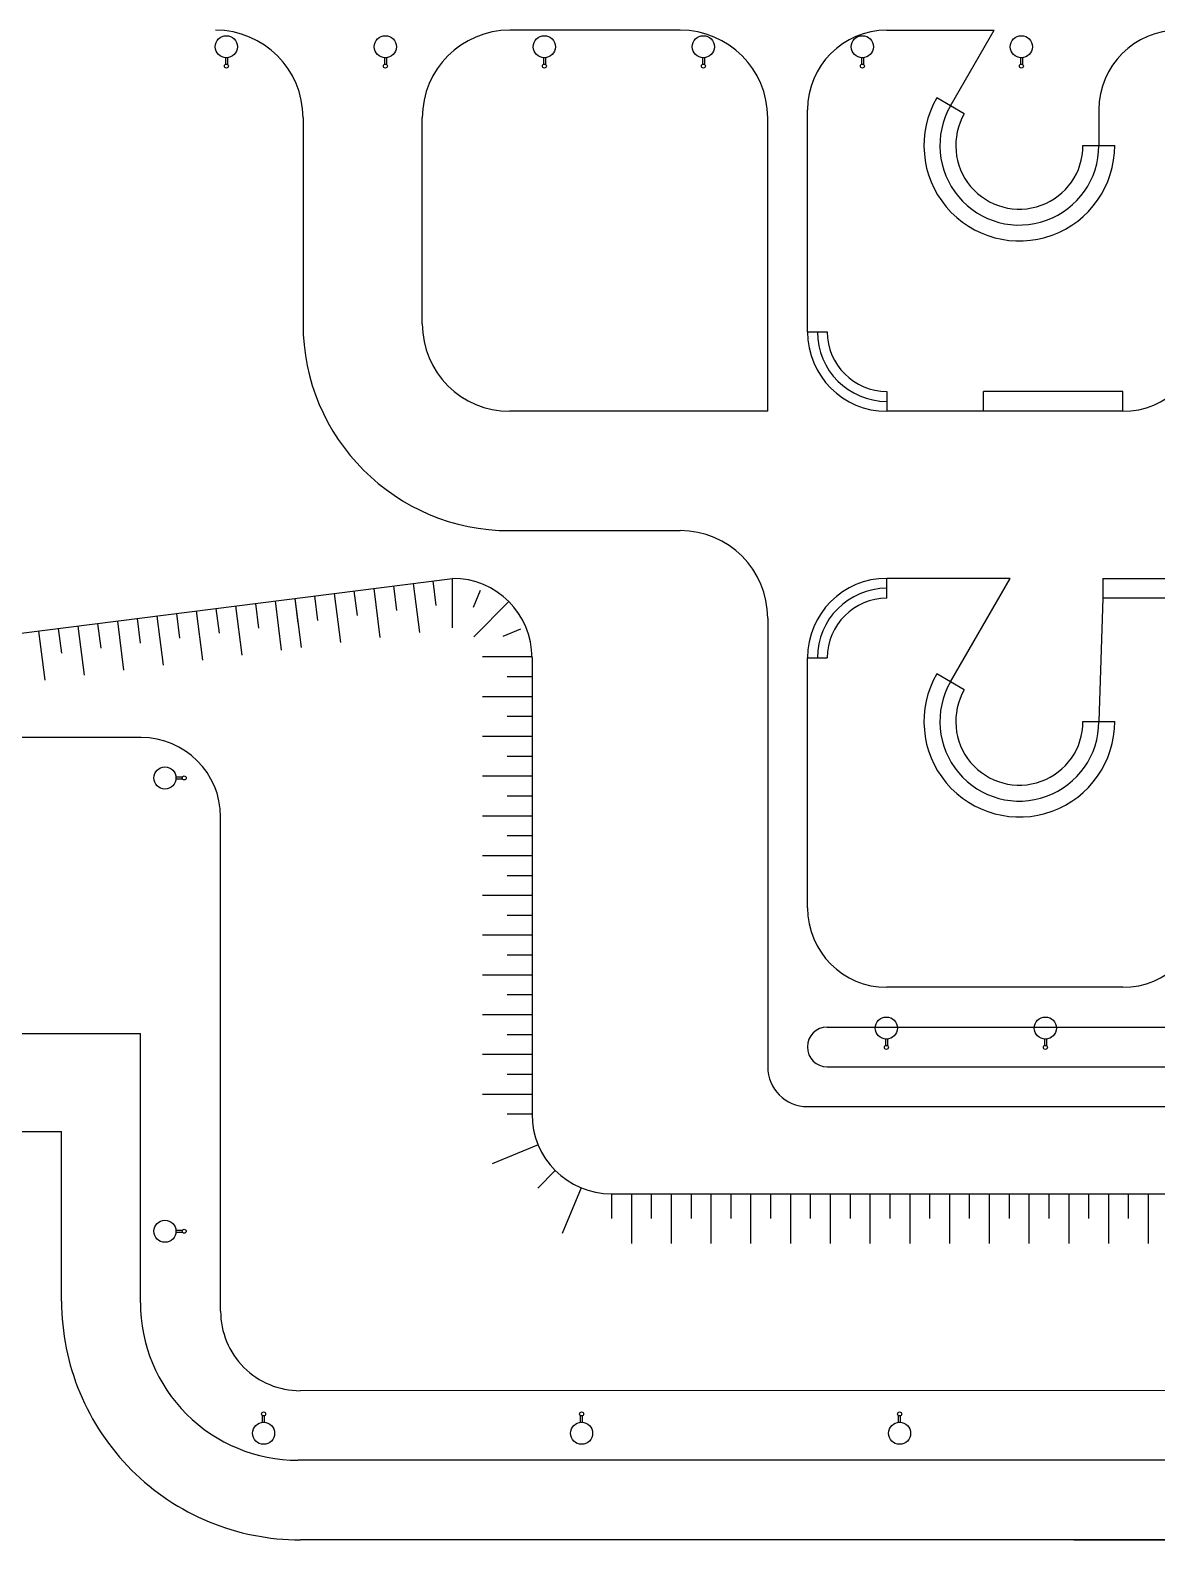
# Model space of a CAD drawing. Header units: millimetres. Extents: x 2686 to 2939, y 1294 to 1441.
# Drawn here: x 2713.96 to 2742.3, y 1353.57 to 1391.52 of the extents above; entities that cross this region are included whole.
import ezdxf

# ---------------------------------------------------------------- set-up
doc = ezdxf.new("R2010")
doc.units = ezdxf.units.MM
for name, color, linetype in [('AR-ALV-V', 2, 'Continuous'), ('AR-CALÇADA', 1, 'Continuous'), ('AR-ILUMINAÇÃO-JARDIM', 1, 'Continuous'), ('AR-PISO', 1, 'Continuous'), ('ar-talude', 1, 'Continuous'), ('maçaneta', 1, 'Continuous')]:
    doc.layers.add(name, color=color, linetype=linetype)

# ---------------------------------------------------------------- blocks, each defined once
blk = doc.blocks.new('Poste Jardim')
at = {"layer": 'AR-ILUMINAÇÃO-JARDIM'}
for p, q in [((-0.025, 0.109), (-0.025, 0.274)), ((0.025, 0.109), (0.025, 0.274))]:
    blk.add_line(p, q, dxfattribs=at)
for centre, radius in [((0, -0.167), 0.278), ((0, 0.318), 0.05), ((0, 0.318), 0.05)]:
    blk.add_circle(centre, radius, dxfattribs=at)
blk = doc.blocks.new('TALUDE')
at = {"layer": 'ar-talude', "ltscale": 3}
for p, q in [((0, 0), (31.436, 4)), ((33.436, 2), (33.436, -9.476)), ((23.601, 0), (0, 0)), ((25.601, -14.426), (25.601, -2)), ((35.436, -11.476), (102.318, -11.476)), ((180.754, -16.421), (27.601, -16.426))]:
    blk.add_line(p, q, dxfattribs=at)
at = {"layer": 'ar-talude'}
for p, q in [((29.948, 3.811), (30.027, 3.192)), ((30.444, 3.874), (30.601, 2.636)), ((30.94, 3.937), (31.019, 3.318)), ((31.436, 2.753), (31.436, 4)), ((26.972, 3.432), (27.129, 2.195)), ((27.468, 3.495), (27.547, 2.877)), ((27.468, 3.495), (27.625, 2.258)), ((27.964, 3.558), (28.043, 2.94)), ((28.46, 3.621), (28.617, 2.384)), ((28.956, 3.684), (29.035, 3.066)), ((29.452, 3.748), (29.609, 2.51)), ((31.963, 3.272), (32.143, 3.707)), ((23.996, 3.053), (24.153, 1.816)), ((24.492, 3.116), (24.571, 2.498)), ((24.988, 3.18), (25.145, 1.942)), ((25.484, 3.243), (25.563, 2.624)), ((25.98, 3.306), (26.137, 2.068)), ((26.476, 3.369), (26.555, 2.75)), ((31.968, 2.532), (32.85, 3.414)), ((21.02, 2.675), (21.177, 1.437)), ((21.516, 2.738), (21.595, 2.119)), ((22.012, 2.801), (22.169, 1.564)), ((22.508, 2.864), (22.587, 2.245)), ((23.004, 2.927), (23.161, 1.69)), ((23.5, 2.99), (23.579, 2.372)), ((33.143, 2.719), (32.704, 2.534)), ((33.436, 2.024), (32.189, 2.024)), ((33.436, 1.524), (32.812, 1.524)), ((33.436, 1.524), (32.812, 1.524)), ((33.436, 1.024), (32.189, 1.024)), ((33.436, 0.524), (32.812, 0.524)), ((33.436, 0.024), (32.189, 0.024)), ((33.436, -0.476), (32.812, -0.476)), ((33.436, -0.476), (32.812, -0.476)), ((33.436, -0.976), (32.189, -0.976)), ((33.436, -1.476), (32.812, -1.476)), ((33.436, -1.976), (32.189, -1.976)), ((33.436, -2.476), (32.812, -2.476)), ((33.436, -2.976), (32.189, -2.976)), ((33.436, -3.476), (32.812, -3.476)), ((33.436, -3.976), (32.189, -3.976)), ((33.436, -4.476), (32.812, -4.476)), ((33.436, -4.976), (32.189, -4.976)), ((33.436, -5.476), (32.812, -5.476)), ((33.436, -5.976), (32.189, -5.976)), ((33.436, -6.476), (32.812, -6.476)), ((33.436, -6.976), (32.189, -6.976)), ((33.436, -7.476), (32.812, -7.476)), ((33.436, -7.976), (32.189, -7.976)), ((33.436, -8.476), (32.812, -8.476)), ((33.436, -8.976), (32.189, -8.976)), ((33.436, -9.476), (32.812, -9.476)), ((33.588, -10.241), (32.436, -10.719)), ((34.022, -10.89), (33.581, -11.331)), ((34.671, -11.324), (34.193, -12.476)), ((35.436, -11.476), (35.436, -12.099)), ((35.436, -11.476), (35.436, -12.099)), ((35.936, -11.476), (35.936, -12.723)), ((36.436, -11.476), (36.436, -12.099)), ((36.936, -11.476), (36.936, -12.723)), ((37.436, -11.476), (37.436, -12.099)), ((37.936, -11.476), (37.936, -12.723)), ((38.436, -11.476), (38.436, -12.099)), ((38.936, -11.476), (38.936, -12.723)), ((39.436, -11.476), (39.436, -12.099)), ((39.936, -11.476), (39.936, -12.723)), ((40.436, -11.476), (40.436, -12.099)), ((40.936, -11.476), (40.936, -12.723)), ((41.436, -11.476), (41.436, -12.099)), ((41.936, -11.476), (41.936, -12.723)), ((42.436, -11.476), (42.436, -12.099)), ((42.936, -11.476), (42.936, -12.723)), ((43.436, -11.476), (43.436, -12.099)), ((43.936, -11.476), (43.936, -12.723)), ((44.436, -11.476), (44.436, -12.099)), ((44.936, -11.476), (44.936, -12.723)), ((45.436, -11.476), (45.436, -12.099)), ((45.936, -11.476), (45.936, -12.723)), ((46.436, -11.476), (46.436, -12.099)), ((46.936, -11.476), (46.936, -12.723)), ((47.436, -11.476), (47.436, -12.099)), ((47.936, -11.476), (47.936, -12.723)), ((48.436, -11.476), (48.436, -12.099)), ((48.936, -11.476), (48.936, -12.723))]:
    blk.add_line(p, q, dxfattribs=at)
at = {"layer": 'ar-talude', "ltscale": 3}
for centre, start, end in [((31.436, 2), 0, 90), ((23.601, -2), 360, 90), ((35.436, -9.476), 180, 270), ((27.601, -14.426), 180, 270.002)]:
    blk.add_arc(centre, 2, start, end, dxfattribs=at)

msp = doc.modelspace()

# ---------------------------------------------------------------- linework, layer by layer
at = {"layer": 'AR-ALV-V'}
for p, q in [((2737.457, 1389.425), (2736.764, 1389.825)), ((2740.442, 1388.625), (2741.242, 1388.625)), ((2737.457, 1374.941), (2736.764, 1375.341)), ((2740.442, 1374.141), (2741.242, 1374.141))]:
    msp.add_line(p, q, dxfattribs=at)
for centre, radius in [((2738.842, 1388.625), 2.4), ((2738.842, 1388.625), 2), ((2738.842, 1388.625), 1.6), ((2738.842, 1374.141), 2.4), ((2738.842, 1374.141), 2), ((2738.842, 1374.141), 1.6)]:
    msp.add_arc(centre, radius, 150, 0, dxfattribs=at)
at = {"layer": 'AR-CALÇADA'}
for p, q in [((2730.31, 1391.525), (2726.021, 1391.525)), ((2735.51, 1391.525), (2738.207, 1391.525)), ((2737.11, 1389.625), (2738.207, 1391.525)), ((2733.51, 1383.941), (2733.51, 1389.525)), ((2740.842, 1389.525), (2740.842, 1388.625)), ((2720.821, 1389.325), (2720.821, 1384.141)), ((2723.821, 1384.141), (2723.821, 1389.325)), ((2732.51, 1381.941), (2732.51, 1389.325)), ((2732.51, 1381.941), (2726.021, 1381.941)), ((2741.442, 1381.941), (2735.51, 1381.941)), ((2726.021, 1378.941), (2730.31, 1378.941)), ((2738.611, 1377.741), (2735.51, 1377.741)), ((2737.11, 1375.141), (2738.611, 1377.741)), ((2740.942, 1377.241), (2740.842, 1374.141)), ((2732.51, 1376.741), (2732.51, 1365.458)), ((2733.51, 1369.458), (2733.51, 1375.741)), ((2741.442, 1367.458), (2735.51, 1367.458)), ((2713.321, 1366.294), (2716.729, 1366.294)), ((2716.729, 1359.526), (2716.729, 1366.294)), ((2734.01, 1366.458), (2758.15, 1366.458)), ((2734.01, 1365.458), (2758.15, 1365.458)), ((2733.51, 1364.458), (2794.414, 1364.458)), ((2713.321, 1363.834), (2714.747, 1363.834)), ((2714.747, 1359.565), (2714.747, 1363.834)), ((2788.071, 1355.566), (2720.695, 1355.566)), ((2733.948, 1353.566), (2720.755, 1353.565)), ((2788.071, 1353.566), (2733.948, 1353.566))]:
    msp.add_line(p, q, dxfattribs=at)
for centre, radius, start, end in [((2718.621, 1389.325), 2.2, 0, 90), ((2726.021, 1389.325), 2.2, 90, 180), ((2730.31, 1389.325), 2.2, 360, 90), ((2735.51, 1389.525), 2, 90, 180), ((2742.842, 1389.525), 2, 90, 180), ((2726.021, 1384.141), 5.2, 180, 270), ((2726.021, 1384.141), 2.2, 180, 270), ((2741.442, 1383.941), 2, 270, 360), ((2730.31, 1376.741), 2.2, 0, 90), ((2735.51, 1369.458), 2, 180, 270), ((2741.442, 1369.458), 2, 270, 360), ((2734.01, 1365.958), 0.5, 90, 270), ((2733.51, 1365.458), 1, 180, 270), ((2720.747, 1359.565), 6, 180, 270.0747), ((2720.689, 1359.526), 3.96, 180, 270.0734)]:
    msp.add_arc(centre, radius, start, end, dxfattribs=at)
at = {"layer": 'AR-PISO'}
for p, q in [((2733.51, 1383.941), (2734.01, 1383.941)), ((2735.51, 1382.441), (2735.51, 1381.941)), ((2735.51, 1382.191), (2735.51, 1381.941)), ((2741.442, 1382.441), (2737.942, 1382.441)), ((2737.942, 1381.941), (2737.942, 1382.441)), ((2741.442, 1381.941), (2741.442, 1382.441)), ((2741.442, 1381.941), (2737.942, 1381.941)), ((2735.51, 1377.241), (2735.51, 1377.741)), ((2740.942, 1377.741), (2749.942, 1377.741)), ((2740.942, 1377.741), (2740.942, 1377.241)), ((2740.942, 1377.491), (2740.942, 1377.241)), ((2744.442, 1377.241), (2740.942, 1377.241)), ((2733.51, 1375.741), (2734.01, 1375.741))]:
    msp.add_line(p, q, dxfattribs=at)
for centre, radius, start, end in [((2735.51, 1383.941), 2, 180, 270), ((2735.51, 1383.941), 1.75, 180, 270), ((2735.51, 1383.941), 1.5, 180, 270), ((2735.51, 1375.741), 2, 90, 180), ((2735.51, 1375.741), 1.75, 90, 180), ((2735.51, 1375.741), 1.5, 90, 180)]:
    msp.add_arc(centre, radius, start, end, dxfattribs=at)
at = {"layer": 'maçaneta'}
msp.add_line((2740.208, 1353.566), (2878.171, 1353.566), dxfattribs=at)

# ---------------------------------------------------------------- block references
at = {"layer": 'AR-ILUMINAÇÃO-JARDIM'}
for p, rotation in [((2718.892, 1390.94), 180), ((2722.892, 1390.94), 180), ((2726.892, 1390.94), 180), ((2730.892, 1390.94), 180), ((2734.892, 1390.94), 180), ((2738.892, 1390.94), 180), ((2717.514, 1372.722), 270), ((2735.496, 1366.266), 180), ((2739.496, 1366.266), 180), ((2717.514, 1361.325), 270)]:
    msp.add_blockref('Poste Jardim', p, dxfattribs=dict(at, rotation=rotation))
for p in [(2719.829, 1356.411), (2727.829, 1356.411), (2735.829, 1356.411)]:
    msp.add_blockref('Poste Jardim', p, dxfattribs=at)
at = {"layer": 'ar-talude'}
msp.add_blockref('TALUDE', (2693.146, 1373.741), dxfattribs=at)

doc.saveas('drawing.dxf')
